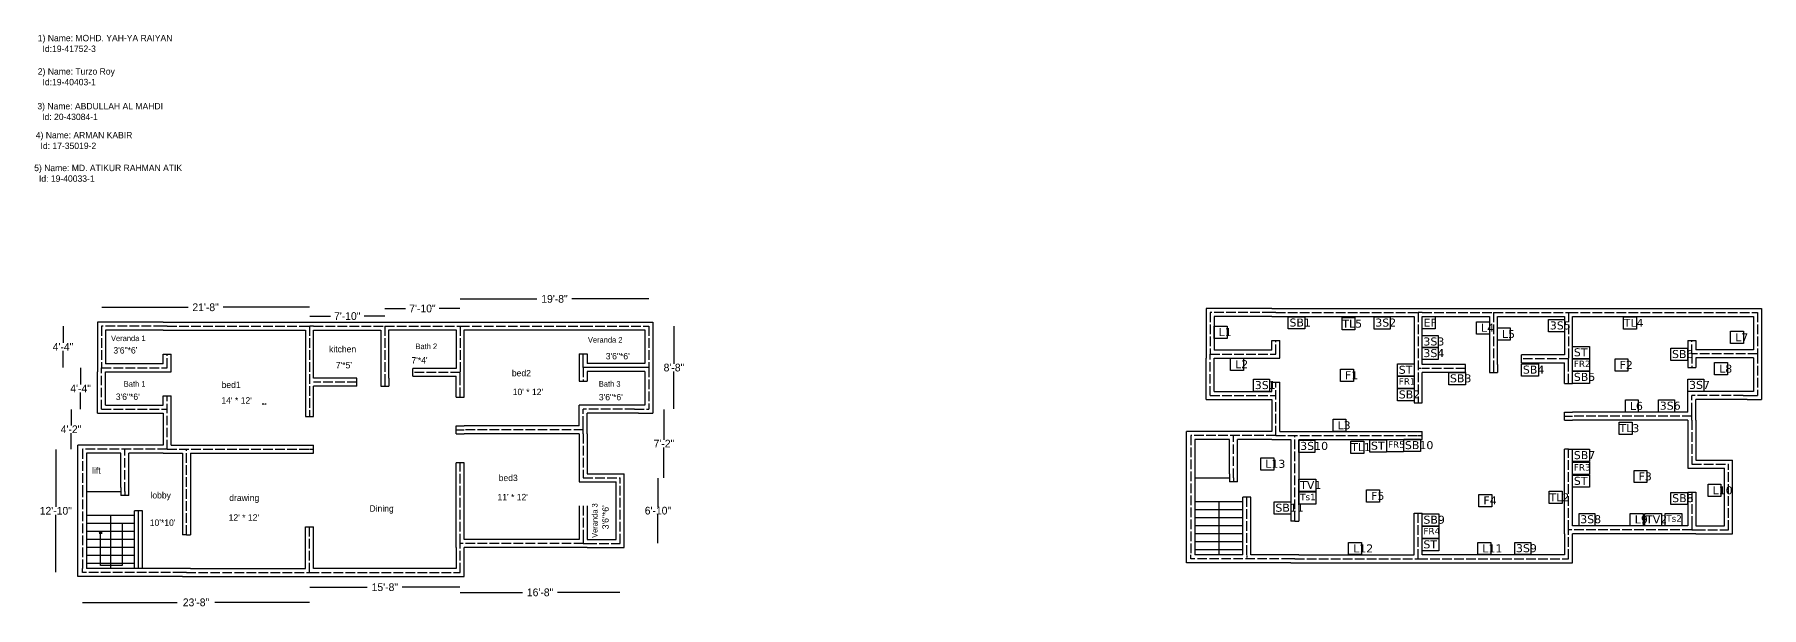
# Model space of a CAD drawing. Header units: inches. Extents: x -330 to 8962, y -941 to 461.
# Drawn here: x -330 to 1828, y -256 to 461 of the extents above; entities that cross this region are included whole.
import ezdxf

# ---------------------------------------------------------------- set-up
doc = ezdxf.new("R2010")
doc.units = ezdxf.units.IN
doc.header["$MEASUREMENT"] = 0
doc.linetypes.add('ACAD_ISO02W100', pattern=[15, 12, -3])
doc.linetypes.add('DASHED2', pattern=[0.375, 0.25, -0.125])
doc.dimstyles.get("Standard").update_dxf_attribs({"dimtxt": 9.68, "dimasz": 0.18, "dimexe": 0.18, "dimexo": 0.0625, "dimgap": 0.09, "dimtad": 0, "dimtih": 1, "dimtoh": 1, "dimdec": 0, "dimzin": 0, "dimdsep": 46, "dimlunit": 3, "dimtxsty": 'Standard', "dimcen": 0.09, "dimse1": 1, "dimse2": 1, "dimadec": 0, "dimazin": 0, "dimtfac": 1, "dimtdec": 0, "dimtofl": 0, "dimtmove": 0, "dimatfit": 3, "dimfxl": 1, "dimtolj": 1, "dimtzin": 0, "dimarcsym": 0})

# ---------------------------------------------------------------- blocks, each defined once
blk = doc.blocks.new('*D8')
at = {"color": 0, "lineweight": -2}
for p, q in [((-246.1, 119.5), (-138.2, 119.5)), ((13.5, 119.5), (-94.5, 119.5))]:
    blk.add_line(p, q, dxfattribs=at)
at = {"color": 0}
for points in [[(-246.1, 119.5), (-246.1, 119.5), (-246.3, 119.5)], [(13.5, 119.5), (13.5, 119.5), (13.7, 119.5)]]:
    blk.add_solid(points, dxfattribs=at)
at = {"layer": 'Defpoints', "color": 0}
for p in [(13.7, 119.5), (-246.3, 96), (13.7, 96)]:
    blk.add_point(p, dxfattribs=at)
at = {"color": 0, "insert": (-116.3, 119.5), "char_height": 9.68, "attachment_point": 5}
blk.add_mtext('\\A1;21\'-8"', dxfattribs=at)
blk = doc.blocks.new('*D9')
at = {"color": 0, "lineweight": -2}
for p, q in [((13.9, 108.5), (39.6, 108.5)), ((107.5, 108.5), (81.7, 108.5))]:
    blk.add_line(p, q, dxfattribs=at)
at = {"color": 0}
for points in [[(13.9, 108.5), (13.9, 108.5), (13.7, 108.5)], [(107.5, 108.5), (107.5, 108.5), (107.7, 108.5)]]:
    blk.add_solid(points, dxfattribs=at)
at = {"layer": 'Defpoints', "color": 0}
for p in [(107.7, 108.5), (13.7, 96), (107.7, 96)]:
    blk.add_point(p, dxfattribs=at)
at = {"color": 0, "insert": (60.7, 108.5), "char_height": 9.68, "attachment_point": 5}
blk.add_mtext('\\A1;7\'-10"', dxfattribs=at)
blk = doc.blocks.new('*D10')
at = {"color": 0, "lineweight": -2}
for p, q in [((107.9, 118), (133.6, 118)), ((201.5, 118), (175.7, 118))]:
    blk.add_line(p, q, dxfattribs=at)
at = {"color": 0}
for points in [[(107.9, 118), (107.9, 118), (107.7, 118)], [(201.5, 118), (201.5, 118), (201.7, 118)]]:
    blk.add_solid(points, dxfattribs=at)
at = {"layer": 'Defpoints', "color": 0}
for p in [(201.7, 118), (107.7, 96), (201.7, 96)]:
    blk.add_point(p, dxfattribs=at)
at = {"color": 0, "insert": (154.7, 118), "char_height": 9.68, "attachment_point": 5}
blk.add_mtext('\\A1;7\'-10"', dxfattribs=at)
blk = doc.blocks.new('*D11')
at = {"color": 0, "lineweight": -2}
for p, q in [((201.9, 130), (297.8, 130)), ((437.5, 130), (341.5, 130))]:
    blk.add_line(p, q, dxfattribs=at)
at = {"color": 0}
for points in [[(201.9, 130), (201.9, 130), (201.7, 130)], [(437.5, 130), (437.5, 130), (437.7, 130)]]:
    blk.add_solid(points, dxfattribs=at)
at = {"layer": 'Defpoints', "color": 0}
for p in [(437.7, 130), (201.7, 96), (437.7, 96)]:
    blk.add_point(p, dxfattribs=at)
at = {"color": 0, "insert": (319.7, 130), "char_height": 9.68, "attachment_point": 5}
blk.add_mtext('\\A1;19\'-8"', dxfattribs=at)
blk = doc.blocks.new('*D12')
at = {"color": 0, "lineweight": -2}
for p, q in [((469, 95.8), (469, 49)), ((469, -7.6), (469, 39.2))]:
    blk.add_line(p, q, dxfattribs=at)
at = {"color": 0}
for points in [[(469, 95.8), (469, 95.8), (469, 96)], [(469, -7.6), (469, -7.6), (469, -7.8)]]:
    blk.add_solid(points, dxfattribs=at)
at = {"layer": 'Defpoints', "color": 0}
for p in [(437.7, 96), (437.7, -7.8), (469, -7.8)]:
    blk.add_point(p, dxfattribs=at)
at = {"color": 0, "insert": (469, 44.1), "char_height": 9.68, "attachment_point": 5}
blk.add_mtext('\\A1;8\'-8"', dxfattribs=at)
blk = doc.blocks.new('*D13')
at = {"color": 0, "lineweight": -2}
for p, q in [((456.5, -8.2), (456.5, -46)), ((456.5, -93.6), (456.5, -55.8))]:
    blk.add_line(p, q, dxfattribs=at)
at = {"color": 0}
for points in [[(456.5, -8.2), (456.5, -8.2), (456.5, -8)], [(456.5, -93.6), (456.5, -93.6), (456.5, -93.8)]]:
    blk.add_solid(points, dxfattribs=at)
at = {"layer": 'Defpoints', "color": 0}
for p in [(355.7, -8), (355.7, -93.8), (456.5, -93.8)]:
    blk.add_point(p, dxfattribs=at)
at = {"color": 0, "insert": (456.5, -50.9), "char_height": 9.68, "attachment_point": 5}
blk.add_mtext('\\A1;7\'-2"', dxfattribs=at)
blk = doc.blocks.new('*D14')
at = {"color": 0, "lineweight": -2}
for p, q in [((449, -94), (449, -129.9)), ((449, -175.6), (449, -139.7))]:
    blk.add_line(p, q, dxfattribs=at)
at = {"color": 0}
for points in [[(449, -94), (449, -94), (449, -93.8)], [(449, -175.6), (449, -175.6), (449, -175.8)]]:
    blk.add_solid(points, dxfattribs=at)
at = {"layer": 'Defpoints', "color": 0}
for p in [(401.7, -93.8), (401.7, -175.8), (449, -175.8)]:
    blk.add_point(p, dxfattribs=at)
at = {"color": 0, "insert": (449, -134.8), "char_height": 9.68, "attachment_point": 5}
blk.add_mtext('\\A1;6\'-10"', dxfattribs=at)
blk = doc.blocks.new('*D15')
at = {"color": 0, "lineweight": -2}
for p, q in [((201.9, -237), (279.8, -237)), ((401.5, -237), (323.5, -237))]:
    blk.add_line(p, q, dxfattribs=at)
at = {"color": 0}
for points in [[(201.9, -237), (201.9, -237), (201.7, -237)], [(401.5, -237), (401.5, -237), (401.7, -237)]]:
    blk.add_solid(points, dxfattribs=at)
at = {"layer": 'Defpoints', "color": 0}
for p in [(201.7, -175), (401.7, -175), (201.7, -237)]:
    blk.add_point(p, dxfattribs=at)
at = {"color": 0, "insert": (301.7, -237), "char_height": 9.68, "attachment_point": 5}
blk.add_mtext('\\A1;16\'-8"', dxfattribs=at)
blk = doc.blocks.new('*D16')
at = {"color": 0, "lineweight": -2}
for p, q in [((13.9, -230.5), (85.8, -230.5)), ((201.5, -230.5), (129.5, -230.5))]:
    blk.add_line(p, q, dxfattribs=at)
at = {"color": 0}
for points in [[(13.9, -230.5), (13.9, -230.5), (13.7, -230.5)], [(201.5, -230.5), (201.5, -230.5), (201.7, -230.5)]]:
    blk.add_solid(points, dxfattribs=at)
at = {"layer": 'Defpoints', "color": 0}
for p in [(13.7, -212), (201.7, -212), (13.7, -230.5)]:
    blk.add_point(p, dxfattribs=at)
at = {"color": 0, "insert": (107.7, -230.5), "char_height": 9.68, "attachment_point": 5}
blk.add_mtext('\\A1;15\'-8"', dxfattribs=at)
blk = doc.blocks.new('*D17')
at = {"color": 0, "lineweight": -2}
for p, q in [((-270.1, -249.5), (-151.8, -249.5)), ((13.5, -249.5), (-104.8, -249.5))]:
    blk.add_line(p, q, dxfattribs=at)
at = {"color": 0}
for points in [[(-270.1, -249.5), (-270.1, -249.5), (-270.3, -249.5)], [(13.5, -249.5), (13.5, -249.5), (13.7, -249.5)]]:
    blk.add_solid(points, dxfattribs=at)
at = {"layer": 'Defpoints', "color": 0}
for p in [(-270.3, -212), (13.7, -212), (-270.3, -249.5)]:
    blk.add_point(p, dxfattribs=at)
at = {"color": 0, "insert": (-128.3, -249.5), "char_height": 9.68, "attachment_point": 5}
blk.add_mtext('\\A1;23\'-8"', dxfattribs=at)
blk = doc.blocks.new('*D18')
at = {"color": 0, "lineweight": -2}
for p, q in [((-303.5, -58.2), (-303.5, -130.1)), ((-303.5, -211.8), (-303.5, -139.9))]:
    blk.add_line(p, q, dxfattribs=at)
at = {"color": 0}
for points in [[(-303.5, -58.2), (-303.5, -58.2), (-303.5, -58)], [(-303.5, -211.8), (-303.5, -211.8), (-303.5, -212)]]:
    blk.add_solid(points, dxfattribs=at)
at = {"layer": 'Defpoints', "color": 0}
for p in [(-303.5, -58), (-270.3, -58), (-270.3, -212)]:
    blk.add_point(p, dxfattribs=at)
at = {"color": 0, "insert": (-303.5, -135), "char_height": 9.68, "attachment_point": 5}
blk.add_mtext('\\A1;12\'-10"', dxfattribs=at)
blk = doc.blocks.new('*D19')
at = {"color": 0, "lineweight": -2}
for p, q in [((-284.5, -8.2), (-284.5, -28.1)), ((-284.5, -57.8), (-284.5, -37.9))]:
    blk.add_line(p, q, dxfattribs=at)
at = {"color": 0}
for points in [[(-284.5, -8.2), (-284.5, -8.2), (-284.5, -8)], [(-284.5, -57.8), (-284.5, -57.8), (-284.5, -58)]]:
    blk.add_solid(points, dxfattribs=at)
at = {"layer": 'Defpoints', "color": 0}
for p in [(-284.5, -8), (-164.3, -8), (-164.3, -58)]:
    blk.add_point(p, dxfattribs=at)
at = {"color": 0, "insert": (-284.5, -33), "char_height": 9.68, "attachment_point": 5}
blk.add_mtext('\\A1;4\'-2"', dxfattribs=at)
blk = doc.blocks.new('*D20')
at = {"color": 0, "lineweight": -2}
for p, q in [((-272.5, 43.8), (-272.5, 22.9)), ((-272.5, -7.8), (-272.5, 13.1))]:
    blk.add_line(p, q, dxfattribs=at)
at = {"color": 0}
for points in [[(-272.5, 43.8), (-272.5, 43.8), (-272.5, 44)], [(-272.5, -7.8), (-272.5, -7.8), (-272.5, -8)]]:
    blk.add_solid(points, dxfattribs=at)
at = {"layer": 'Defpoints', "color": 0}
for p in [(-272.5, 44), (-246.3, 44), (-246.3, -8)]:
    blk.add_point(p, dxfattribs=at)
at = {"color": 0, "insert": (-272.5, 18), "char_height": 9.68, "attachment_point": 5}
blk.add_mtext('\\A1;4\'-4"', dxfattribs=at)
blk = doc.blocks.new('*D21')
at = {"color": 0, "lineweight": -2}
for p, q in [((-294.5, 95.8), (-294.5, 74.9)), ((-294.5, 44.2), (-294.5, 65.1))]:
    blk.add_line(p, q, dxfattribs=at)
at = {"color": 0}
for points in [[(-294.5, 95.8), (-294.5, 95.8), (-294.5, 96)], [(-294.5, 44.2), (-294.5, 44.2), (-294.5, 44)]]:
    blk.add_solid(points, dxfattribs=at)
at = {"layer": 'Defpoints', "color": 0}
for p in [(-294.5, 96), (-246.3, 96), (-246.3, 44)]:
    blk.add_point(p, dxfattribs=at)
at = {"color": 0, "insert": (-294.5, 70), "char_height": 9.68, "attachment_point": 5}
blk.add_mtext('\\A1;4\'-4"', dxfattribs=at)

msp = doc.modelspace()

# ---------------------------------------------------------------- linework, layer by layer
for p, q in [((1216.1, 118.1), (1134.1, 118.1)), ((1134.1, 118.1), (1134.1, 56.1)), ((1216.1, 108.1), (1144.1, 108.1)), ((1144.1, 108.1), (1144.1, 66.1)), ((1216.1, 118.1), (1404.1, 118.1)), ((1221.1, 113.1), (1216.1, 113.1)), ((1216.1, 108.1), (1226.1, 108.1)), ((1226.1, 108.1), (1394.1, 108.1)), ((1394.1, 108.1), (1394.1, 0.1)), ((1404.1, 113.1), (1399.1, 113.1)), ((1404.1, 118.1), (1498.1, 118.1)), ((1404.1, 108.1), (1488.1, 108.1)), ((1404.1, 48.1), (1404.1, 108.1)), ((1488.1, 118.1), (1488.1, 118.1)), ((1488.1, 108.1), (1488.1, 48.1)), ((1498.1, 118.1), (1592.1, 118.1)), ((1498.1, 108.2), (1582.1, 108.2)), ((1498.1, 48.1), (1498.1, 108.2)), ((1582.1, 118.1), (1582.1, 118.1)), ((1582.1, 108.2), (1582.1, 60.2)), ((1592.1, 118.1), (1746.1, 118.1)), ((1592.1, 108.2), (1736.1, 108.2)), ((1592.1, 50.2), (1592.1, 108.2)), ((1736.1, 108.2), (1746.1, 108.2)), ((1746.1, 118.1), (1828.1, 118.1)), ((1746.1, 108.2), (1818.1, 108.2)), ((1818.1, 108.2), (1818.1, 108.2)), ((1818.1, 108.2), (1818.1, 66.2)), ((1828.1, 118.1), (1828.1, 56.2)), ((-169.3, 101), (-251.3, 101)), ((-251.3, 101), (-251.3, 39)), ((-169.3, 91), (-241.3, 91)), ((-241.3, 91), (-241.3, 49)), ((-169.3, 101), (18.7, 101)), ((-164.3, 96), (-169.3, 96)), ((-169.3, 91), (-159.3, 91)), ((-159.3, 91), (8.7, 91)), ((8.7, 91), (8.7, -17)), ((18.7, 96), (13.7, 96)), ((18.7, 101), (112.7, 101)), ((18.7, 91), (102.7, 91)), ((18.7, 31), (18.7, 91)), ((102.7, 101), (102.7, 101)), ((102.7, 91), (102.7, 31)), ((112.7, 101), (206.7, 101)), ((112.7, 91.2), (196.7, 91.2)), ((112.7, 31), (112.7, 91.2)), ((196.7, 101), (196.7, 101)), ((196.7, 91.2), (196.7, 43.2)), ((206.7, 101), (360.7, 101)), ((206.7, 91.2), (350.7, 91.2)), ((206.7, 7.2), (206.7, 91.2)), ((350.7, 91.2), (360.7, 91.2)), ((360.7, 101), (442.7, 101)), ((360.7, 91.2), (432.7, 91.2)), ((432.7, 91.2), (432.7, 91.2)), ((432.7, 91.2), (432.7, 49.2)), ((442.7, 101), (442.7, 39.2)), ((1144.1, 66.1), (1144.1, 66.1)), ((1216.1, 66.1), (1144.1, 66.1)), ((1216.1, 66.1), (1216.1, 78.1)), ((1216.1, 78.1), (1226.1, 78.1)), ((1226.1, 56.1), (1226.1, 78.1)), ((1736.1, 78.2), (1746.1, 78.2)), ((1736.1, 78.2), (1736.1, 44.2)), ((1746.1, 78.2), (1746.1, 66.2)), ((1818.1, 66.2), (1746.1, 66.2)), ((1818.1, 66.2), (1818.1, 66.2)), ((-241.3, 49), (-241.3, 49)), ((-169.3, 49), (-241.3, 49)), ((-169.3, 49), (-169.3, 61)), ((-169.3, 61), (-159.3, 61)), ((-169.3, 44), (-164.3, 44)), ((-159.3, 39), (-159.3, 61)), ((196.7, 43.2), (142.7, 43.2)), ((142.7, 33.2), (142.7, 43.2)), ((196.7, 43.2), (196.7, 43.2)), ((350.7, 61.2), (360.7, 61.2)), ((350.7, 61.2), (350.7, 27.2)), ((355.7, 44.2), (355.7, 61.2)), ((360.7, 44.2), (355.7, 44.2)), ((360.7, 61.2), (360.7, 49.2)), ((432.7, 49.2), (360.7, 49.2)), ((437.7, 44.2), (360.7, 44.2)), ((432.7, 49.2), (432.7, 49.2)), ((1134.1, 4.1), (1134.1, 56.1)), ((1139.1, 56.1), (1139.1, 61.1)), ((1144.1, 14.1), (1144.1, 56.1)), ((1144.1, 56.1), (1216.1, 56.1)), ((1216.1, 61.1), (1221.1, 61.1)), ((1216.1, 56.1), (1226.1, 56.1)), ((1458.1, 48.1), (1404.1, 48.1)), ((1458.1, 48.1), (1458.1, 48.1)), ((1458.1, 38.1), (1458.1, 48.1)), ((1488.1, 48.1), (1488.1, 48.1)), ((1488.1, 48.1), (1488.1, 38.1)), ((1498.1, 48.1), (1498.1, 38.1)), ((1582.1, 60.2), (1528.1, 60.2)), ((1528.1, 50.2), (1528.1, 60.2)), ((1528.1, 50.2), (1582.1, 50.2)), ((1582.1, 60.2), (1582.1, 60.2)), ((1582.1, 24.2), (1582.1, 50.2)), ((1587.1, 50.2), (1587.1, 55.2)), ((1592.1, 24.2), (1592.1, 50.2)), ((1592.1, 24.2), (1592.1, 50.2)), ((1736.1, 44.2), (1746.1, 44.2)), ((1746.1, 61.2), (1741.1, 61.2)), ((1746.1, 56.2), (1746.1, 44.2)), ((1818.1, 56.2), (1746.1, 56.2)), ((1818.1, 56.2), (1818.1, 14.2)), ((1828.1, 56.2), (1828.1, 4.2)), ((-251.3, -13), (-251.3, 39)), ((-241.3, -3), (-241.3, 39)), ((-241.3, 39), (-169.3, 39)), ((-169.3, 39), (-159.3, 39)), ((72.7, 31), (18.7, 31)), ((72.7, 31), (72.7, 31)), ((72.7, 21), (72.7, 31)), ((102.7, 31), (102.7, 31)), ((102.7, 31), (102.7, 21)), ((112.7, 31), (112.7, 21)), ((142.7, 33.2), (196.7, 33.2)), ((196.7, 7.2), (196.7, 33.2)), ((201.7, 33.2), (201.7, 38.2)), ((350.7, 27.2), (360.7, 27.2)), ((432.7, 39.2), (360.7, 39.2)), ((360.7, 39.2), (360.7, 27.2)), ((432.7, 39.2), (432.7, -2.8)), ((442.7, 39.2), (442.7, -12.8)), ((1216.1, 14.1), (1216.1, 26.1)), ((1216.1, 26.1), (1226.1, 26.1)), ((1226.1, -35.9), (1226.1, 26.1)), ((1404.1, 0.1), (1404.1, 38.1)), ((1458.1, 38.1), (1404.1, 38.1)), ((1488.1, 38.1), (1498.1, 38.1)), ((1582.1, 24.2), (1592.1, 24.2)), ((1592.1, 24.2), (1592.1, 24.2)), ((-169.3, -3), (-169.3, 9)), ((-169.3, 9), (-159.3, 9)), ((-159.3, -53), (-159.3, 9)), ((18.7, -17), (18.7, 21)), ((72.7, 21), (18.7, 21)), ((102.7, 21), (112.7, 21)), ((196.7, 7.2), (206.7, 7.2)), ((1134.1, 4.1), (1216.1, 4.1)), ((1144.1, 14.1), (1144.1, 14.1)), ((1144.1, 14.1), (1216.1, 14.1)), ((1216.1, 9.1), (1221.1, 9.1)), ((1216.1, 4.1), (1216.1, -35.9)), ((1394.1, 0.1), (1404.1, 0.1)), ((1800.1, 14.2), (1736.1, 14.2)), ((1736.1, -11.8), (1736.1, 14.2)), ((1818.1, 14.2), (1736.1, 14.2)), ((1810.1, 4.2), (1746.1, 4.2)), ((1746.1, -11.8), (1746.1, 4.2)), ((1810.1, 4.2), (1746.1, 4.2)), ((1800.1, 14.2), (1800.1, 14.2)), ((1805.1, 9.2), (1823.1, 9.2)), ((1810.1, 4.2), (1828.1, 4.2)), ((-251.3, -13), (-169.3, -13)), ((-241.3, -3), (-241.3, -3)), ((-241.3, -3), (-169.3, -3)), ((-169.3, -8), (-164.3, -8)), ((-169.3, -13), (-169.3, -53)), ((8.7, -17), (18.7, -17)), ((432.7, -2.8), (350.7, -2.8)), ((350.7, -28.8), (350.7, -2.8)), ((424.7, -12.8), (360.7, -12.8)), ((360.7, -28.8), (360.7, -12.8)), ((414.7, -2.8), (414.7, -2.8)), ((424.7, -12.8), (442.7, -12.8)), ((1582.1, -11.8), (1592.1, -11.8)), ((1582.1, -21.8), (1582.1, -11.8)), ((1736.1, -11.8), (1592.1, -11.8)), ((1736.1, -11.8), (1736.1, -11.8)), ((1741.1, -16.8), (1741.1, -11.8)), ((1741.1, -21.8), (1741.1, -16.8)), ((1746.1, -21.8), (1746.1, -11.8)), ((196.7, -28.8), (206.7, -28.8)), ((196.7, -38.8), (196.7, -28.8)), ((196.7, -38.8), (206.7, -38.8)), ((350.7, -28.8), (206.7, -28.8)), ((350.7, -38.8), (206.7, -38.8)), ((350.7, -28.8), (350.7, -28.8)), ((350.7, -38.8), (350.7, -98.8)), ((355.7, -33.8), (355.7, -28.8)), ((355.7, -38.8), (355.7, -33.8)), ((360.7, -38.8), (360.7, -28.8)), ((360.7, -38.8), (360.7, -88.8)), ((1216.1, -35.9), (1109.4, -35.9)), ((1109.4, -199.9), (1109.4, -35.9)), ((1226.1, -35.9), (1394.1, -35.9)), ((1394.1, -35.9), (1404.1, -35.9)), ((1399.1, -40.9), (1404.1, -40.9)), ((1404.1, -45.9), (1404.1, -35.9)), ((1582.1, -21.8), (1592.1, -21.8)), ((1736.1, -21.8), (1592.1, -21.8)), ((1736.1, -21.8), (1736.1, -81.8)), ((1746.1, -21.8), (1746.1, -71.8)), ((-169.3, -53), (-276, -53)), ((-276, -217), (-276, -53)), ((-222.3, -63), (-265.3, -63)), ((-265.3, -63), (-265.3, -106)), ((-222.3, -106), (-222.3, -63)), ((-169.3, -63), (-212.3, -63)), ((-212.3, -116), (-212.3, -63)), ((-169.3, -63), (-145.3, -63)), ((-159.3, -53), (8.7, -53)), ((-145.3, -63), (-145.3, -165)), ((-135.3, -63), (-135.3, -165)), ((-135.3, -63), (18.7, -63)), ((8.7, -53), (18.7, -53)), ((13.7, -58), (18.7, -58)), ((18.7, -63), (18.7, -53)), ((1120.1, -45.9), (1120.1, -88.9)), ((1163.1, -45.9), (1120.1, -45.9)), ((1163.1, -88.9), (1163.1, -45.9)), ((1216.1, -45.9), (1173.1, -45.9)), ((1173.1, -98.9), (1173.1, -45.9)), ((1216.1, -45.9), (1240.1, -45.9)), ((1240.1, -45.9), (1240.1, -147.9)), ((1250.1, -45.9), (1250.1, -147.9)), ((1250.1, -45.9), (1404.1, -45.9)), ((1582.1, -163.8), (1582.1, -57.8)), ((1587.1, -57.8), (1582.1, -57.8)), ((1587.1, -57.8), (1592.1, -57.8)), ((1592.1, -153.8), (1592.1, -57.8)), ((196.7, -180.8), (196.7, -74.8)), ((201.7, -74.8), (196.7, -74.8)), ((206.7, -74.8), (201.7, -74.8)), ((206.7, -170.8), (206.7, -74.8)), ((1736.1, -81.8), (1782.1, -81.8)), ((1746.1, -71.8), (1792.1, -71.8)), ((1782.1, -153.8), (1782.1, -81.8)), ((1792.1, -163.8), (1792.1, -71.8)), ((-265.3, -106), (-265.3, -116)), ((-222.3, -106), (-222.3, -116)), ((350.7, -98.8), (396.7, -98.8)), ((360.7, -88.8), (406.7, -88.8)), ((396.7, -170.8), (396.7, -98.8)), ((406.7, -180.8), (406.7, -88.8)), ((1120.1, -88.9), (1120.1, -98.9)), ((1120.1, -93.9), (1163.1, -93.9)), ((1120.1, -98.9), (1120.1, -189.9)), ((1163.1, -88.9), (1163.1, -98.9)), ((1173.1, -98.9), (1163.1, -98.9)), ((1168.1, -93.9), (1168.1, -98.9)), ((-265.3, -111), (-222.3, -111)), ((-265.3, -116), (-265.3, -207)), ((-212.3, -116), (-222.3, -116)), ((350.7, -128.8), (350.7, -170.8)), ((360.7, -128.8), (360.7, -170.8)), ((1120.1, -123.5), (1180.1, -123.5)), ((1150.1, -123.5), (1150.1, -189.9)), ((1180.1, -189.9), (1180.1, -117.9)), ((1190.1, -117.9), (1180.1, -117.9)), ((1190.1, -189.9), (1190.1, -117.9)), ((1736.1, -111.8), (1736.1, -111.8)), ((1736.1, -111.8), (1736.1, -153.8)), ((1736.1, -111.8), (1746.1, -111.8)), ((1746.1, -111.8), (1746.1, -153.8)), ((-265.3, -140.5), (-205.3, -140.5)), ((-265.3, -150.5), (-205.3, -150.5)), ((-235.3, -140.5), (-235.3, -207)), ((-220.5, -150.5), (-220.5, -203.3)), ((-205.3, -207), (-205.3, -135)), ((-195.3, -135), (-205.3, -135)), ((-200.3, -207), (-200.3, -135)), ((-195.3, -207), (-195.3, -135)), ((1120.1, -133.5), (1180.1, -133.5)), ((1120.1, -143.5), (1180.1, -143.5)), ((1245.1, -147.9), (1240.1, -147.9)), ((1245.1, -147.9), (1250.1, -147.9)), ((1394.1, -185.9), (1394.1, -137.9)), ((1394.1, -137.9), (1404.1, -137.9)), ((1404.1, -189.9), (1404.1, -137.9)), ((-265.3, -160.5), (-205.3, -160.5)), ((-265.3, -170.5), (-205.3, -170.5)), ((-247.5, -160.5), (-249.5, -162.8)), ((-249.5, -162.8), (-245.5, -162.8)), ((-247.5, -203.3), (-247.5, -160.5)), ((-245.5, -162.8), (-247.5, -160.5)), ((-140.3, -165), (-145.3, -165)), ((-140.3, -165), (-135.3, -165)), ((8.7, -203), (8.7, -155)), ((8.7, -155), (18.7, -155)), ((18.7, -207), (18.7, -155)), ((350.7, -170.8), (206.7, -170.8)), ((355.7, -170.8), (355.7, -175.8)), ((360.7, -170.8), (396.7, -170.8)), ((396.7, -170.8), (396.7, -170.8)), ((1120.1, -153.5), (1180.1, -153.5)), ((1120.1, -163.5), (1180.1, -163.5)), ((1582.1, -163.8), (1582.1, -189.9)), ((1736.1, -153.8), (1592.1, -153.8)), ((1746.1, -163.8), (1592.1, -163.8)), ((1592.1, -199.9), (1592.1, -163.8)), ((1741.1, -153.8), (1741.1, -158.8)), ((1741.1, -158.8), (1746.1, -158.8)), ((1746.1, -153.8), (1782.1, -153.8)), ((1746.1, -163.8), (1792.1, -163.8)), ((1782.1, -153.8), (1782.1, -153.8)), ((-265.3, -180.5), (-205.3, -180.5)), ((-265.3, -190.5), (-205.3, -190.5)), ((196.7, -180.8), (196.7, -207)), ((360.7, -180.8), (206.7, -180.8)), ((206.7, -217), (206.7, -180.8)), ((355.7, -175.8), (360.7, -175.8)), ((360.7, -180.8), (406.7, -180.8)), ((1120.1, -173.5), (1180.1, -173.5)), ((1120.1, -183.5), (1180.1, -183.5)), ((1180.1, -189.9), (1120.1, -189.9)), ((1240.1, -189.9), (1190.1, -189.9)), ((1250.1, -189.9), (1240.1, -189.9)), ((1250.1, -189.9), (1394.1, -189.9)), ((1394.1, -189.9), (1394.1, -185.9)), ((1394.1, -189.9), (1394.1, -189.9)), ((1582.1, -189.9), (1404.1, -189.9)), ((-265.3, -212), (-270.3, -212)), ((-265.3, -200.5), (-205.3, -200.5)), ((-145.3, -207), (-265.3, -207)), ((-220.5, -203.3), (-247.5, -203.3)), ((-135.3, -207), (-145.3, -207)), ((-140.3, -212), (-145.3, -212)), ((-135.3, -207), (8.7, -207)), ((8.7, -207), (8.7, -203)), ((8.7, -207), (8.7, -207)), ((196.7, -207), (18.7, -207)), ((1114.4, -199.9), (1109.4, -199.9)), ((1240.1, -199.9), (1114.4, -199.9)), ((1245.1, -194.9), (1240.1, -194.9)), ((1240.1, -199.9), (1404.1, -199.9)), ((1404.1, -199.9), (1592.1, -199.9)), ((-271, -217), (-276, -217)), ((-145.3, -217), (-271, -217)), ((-145.3, -217), (18.7, -217)), ((18.7, -217), (206.7, -217))]:
    msp.add_line(p, q)
at = {"linetype": 'ACAD_ISO02W100'}
for p, q in [((1216.1, 113.1), (1139.1, 113.1)), ((1139.1, 113.1), (1139.1, 61.1)), ((1221.1, 113.1), (1399.1, 113.1)), ((1399.1, 113.1), (1399.1, 0.1)), ((1404.1, 113.1), (1493.1, 113.1)), ((1493.1, 113.1), (1493.1, 48.1)), ((1493.1, 113.1), (1587.1, 113.1)), ((1587.1, 113.1), (1587.1, 55.2)), ((1587.1, 113.1), (1741.1, 113.1)), ((1741.1, 113.1), (1823.1, 113.1)), ((1823.1, 113.1), (1823.1, 61.2)), ((-169.3, 96), (-246.3, 96)), ((-246.3, 96), (-246.3, 44)), ((-164.3, 96), (13.7, 96)), ((13.7, 96), (13.7, -17)), ((18.7, 96), (107.7, 96)), ((107.7, 96), (107.7, 31)), ((107.7, 96), (201.7, 96)), ((201.7, 96), (201.7, 38.2)), ((201.7, 96), (355.7, 96)), ((355.7, 96), (437.7, 96)), ((437.7, 96), (437.7, 44.2)), ((1221.1, 61.1), (1221.1, 78.1)), ((1741.1, 61.2), (1741.1, 78.2)), ((-246.3, 44), (-169.3, 44)), ((-246.3, 39), (-246.3, 44)), ((-164.3, 44), (-164.3, 61)), ((355.7, 44.2), (355.7, 27.2)), ((437.7, 44.2), (437.7, -7.8)), ((1139.1, 61.1), (1216.1, 61.1)), ((1139.1, 9.1), (1139.1, 56.1)), ((1493.1, 48.1), (1493.1, 38.1)), ((1587.1, 55.2), (1528.1, 55.2)), ((1587.1, 24.2), (1587.1, 50.2)), ((1741.1, 61.2), (1741.1, 44.2)), ((1823.1, 61.2), (1746.1, 61.2)), ((1823.1, 61.2), (1823.1, 9.2)), ((-246.3, -8), (-246.3, 39)), ((72.7, 26), (18.7, 26)), ((107.7, 31), (107.7, 21)), ((201.7, 38.2), (142.7, 38.2)), ((201.7, 7.2), (201.7, 33.2)), ((1221.1, -40.9), (1221.1, 26.1)), ((1458.1, 43.1), (1404.1, 43.1)), ((-164.3, -58), (-164.3, 9)), ((1139.1, 9.1), (1216.1, 9.1)), ((1805.1, 9.2), (1741.1, 9.2)), ((1741.1, -11.8), (1741.1, 9.2)), ((-246.3, -8), (-169.3, -8)), ((419.7, -7.8), (355.7, -7.8)), ((355.7, -28.8), (355.7, -7.8)), ((419.7, -7.8), (437.7, -7.8)), ((1582.1, -16.8), (1592.1, -16.8)), ((1741.1, -16.8), (1592.1, -16.8)), ((196.7, -33.8), (206.7, -33.8)), ((355.7, -33.8), (206.7, -33.8)), ((355.7, -38.8), (355.7, -93.8)), ((1221.1, -40.9), (1115.1, -40.9)), ((1115.1, -40.9), (1115.1, -189.9)), ((1168.1, -93.9), (1168.1, -40.9)), ((1221.1, -40.9), (1399.1, -40.9)), ((1245.1, -147.9), (1245.1, -40.9)), ((1741.1, -21.8), (1741.1, -76.8)), ((-164.3, -58), (-270.3, -58)), ((-270.3, -58), (-270.3, -106)), ((-217.3, -111), (-217.3, -58)), ((-164.3, -58), (13.7, -58)), ((-140.3, -165), (-140.3, -58)), ((1587.1, -158.8), (1587.1, -57.8)), ((201.7, -175.8), (201.7, -74.8)), ((1741.1, -76.8), (1787.1, -76.8)), ((1787.1, -158.8), (1787.1, -76.8)), ((-270.3, -106), (-270.3, -207)), ((355.7, -93.8), (401.7, -93.8)), ((401.7, -175.8), (401.7, -93.8)), ((-217.3, -111), (-217.3, -116)), ((355.7, -128.8), (355.7, -170.8)), ((1185.1, -189.9), (1185.1, -117.9)), ((1741.1, -111.8), (1741.1, -153.8)), ((1399.1, -194.9), (1399.1, -137.9)), ((13.7, -212), (13.7, -155)), ((1741.1, -158.8), (1587.1, -158.8)), ((1587.1, -194.9), (1587.1, -158.8)), ((1746.1, -158.8), (1787.1, -158.8)), ((355.7, -175.8), (201.7, -175.8)), ((201.7, -212), (201.7, -175.8)), ((360.7, -175.8), (401.7, -175.8)), ((1115.1, -194.9), (1115.1, -189.9)), ((-270.3, -212), (-270.3, -207)), ((-145.3, -212), (-265.3, -212)), ((-140.3, -212), (13.7, -212)), ((13.7, -212), (201.7, -212)), ((1120.1, -194.9), (1115.1, -194.9)), ((1240.1, -194.9), (1120.1, -194.9)), ((1245.1, -194.9), (1399.1, -194.9)), ((1399.1, -194.9), (1587.1, -194.9))]:
    msp.add_line(p, q, dxfattribs=at)
at = {"linetype": 'DASHED2'}
for p, q in [((1404.1, 43.1), (1399.1, 43.1)), ((-40.7, -1.8), (-45.7, -1.8)), ((1185.1, -189.9), (1185.1, -194.9))]:
    msp.add_line(p, q, dxfattribs=at)
for points in [[(1144.1, 96), (1160.2, 96), (1160.2, 80.7), (1144.1, 80.7)], [(1236.7, 107.7), (1257.6, 107.7), (1257.6, 92.4), (1236.7, 92.4)], [(1304, 106.6), (1320.1, 106.6), (1320.1, 91.2), (1304, 91.2)], [(1344, 107.7), (1363.9, 107.7), (1363.9, 92.3), (1344, 92.3)], [(1404.1, 107.9), (1420.2, 107.9), (1420.2, 92.5), (1404.1, 92.5)], [(1472, 101.5), (1488.1, 101.5), (1488.1, 86.1), (1472, 86.1)], [(1498.1, 93.7), (1514.2, 93.7), (1514.2, 78.3), (1498.1, 78.3)], [(1562.1, 104.2), (1582.1, 104.2), (1582.1, 88.8), (1562.1, 88.8)], [(1655.7, 107.6), (1671.8, 107.6), (1671.8, 92.2), (1655.7, 92.2)], [(1789.6, 89.5), (1805.7, 89.5), (1805.7, 74.1), (1789.6, 74.1)], [(1404.1, 84.1), (1424, 84.1), (1424, 68.7), (1404.1, 68.7)], [(1404.1, 69.6), (1424, 69.6), (1424, 54.2), (1404.1, 54.2)], [(1592.1, 70.6), (1613, 70.6), (1613, 55.2), (1592.1, 55.2)], [(1714.8, 68.4), (1735.7, 68.4), (1735.7, 53), (1714.8, 53)], [(1164.7, 55.9), (1180.8, 55.9), (1180.8, 40.5), (1164.7, 40.5)], [(1373.3, 48.7), (1394.2, 48.7), (1394.2, 33.3), (1373.3, 33.3)], [(1528.4, 48.9), (1549.3, 48.9), (1549.3, 33.5), (1528.4, 33.5)], [(1592.1, 55.1), (1613, 55.1), (1613, 39.7), (1592.1, 39.7)], [(1645.1, 55.1), (1661.2, 55.1), (1661.2, 39.7), (1645.1, 39.7)], [(1769.6, 50.3), (1785.7, 50.3), (1785.7, 35), (1769.6, 35)], [(1193.4, 29.6), (1213.4, 29.6), (1213.4, 14.2), (1193.4, 14.2)], [(1302, 42.1), (1318.1, 42.1), (1318.1, 26.8), (1302, 26.8)], [(1373.3, 33.2), (1394.2, 33.2), (1394.2, 17.8), (1373.3, 17.8)], [(1437.3, 38), (1458.1, 38), (1458.1, 22.6), (1437.3, 22.6)], [(1592.1, 39.7), (1613, 39.7), (1613, 24.4), (1592.1, 24.4)], [(1736.1, 29.8), (1756, 29.8), (1756, 14.4), (1736.1, 14.4)], [(1373.3, 17.8), (1394.2, 17.8), (1394.2, 2.5), (1373.3, 2.5)], [(1658, 3.8), (1674.1, 3.8), (1674.1, -11.6), (1658, -11.6)], [(1699.5, 3.8), (1719.5, 3.8), (1719.5, -11.6), (1699.5, -11.6)], [(1292.7, -20.4), (1308.8, -20.4), (1308.8, -35.8), (1292.7, -35.8)], [(1650.4, -24.1), (1666.5, -24.1), (1666.5, -39.5), (1650.4, -39.5)], [(1250.1, -46.6), (1270, -46.6), (1270, -61.9), (1250.1, -61.9)], [(1315, -47.8), (1331.1, -47.8), (1331.1, -63.2), (1315, -63.2)], [(1338.7, -46.2), (1359.5, -46.2), (1359.5, -61.6), (1338.7, -61.6)], [(1359.9, -45.9), (1380.8, -45.9), (1380.8, -61.3), (1359.9, -61.3)], [(1381.1, -45.5), (1401.9, -45.5), (1401.9, -60.9), (1381.1, -60.9)], [(1592.1, -58), (1613, -58), (1613, -73.4), (1592.1, -73.4)], [(1202.3, -68.6), (1218.5, -68.6), (1218.5, -84), (1202.3, -84)], [(1592.1, -74.3), (1613, -74.3), (1613, -89.7), (1592.1, -89.7)], [(1668.9, -84.4), (1685, -84.4), (1685, -99.7), (1668.9, -99.7)], [(1250.1, -95.4), (1271, -95.4), (1271, -110.7), (1250.1, -110.7)], [(1592.1, -90.3), (1613, -90.3), (1613, -105.6), (1592.1, -105.6)], [(1761.4, -101.7), (1777.5, -101.7), (1777.5, -117.1), (1761.4, -117.1)], [(1219.1, -123.9), (1240, -123.9), (1240, -139.2), (1219.1, -139.2)], [(1250.1, -111.4), (1271, -111.4), (1271, -126.8), (1250.1, -126.8)], [(1334.7, -108.7), (1350.8, -108.7), (1350.8, -124.1), (1334.7, -124.1)], [(1475, -114.4), (1491.1, -114.4), (1491.1, -129.8), (1475, -129.8)], [(1562.9, -110.6), (1579, -110.6), (1579, -126), (1562.9, -126)], [(1715, -111.9), (1735.8, -111.9), (1735.8, -127.2), (1715, -127.2)], [(1404.1, -138.8), (1425, -138.8), (1425, -154.2), (1404.1, -154.2)], [(1600.1, -138.2), (1620, -138.2), (1620, -153.6), (1600.1, -153.6)], [(1664.1, -138.2), (1680.2, -138.2), (1680.2, -153.6), (1664.1, -153.6)], [(1682.3, -138.4), (1703.1, -138.4), (1703.1, -153.8), (1682.3, -153.8)], [(1707.7, -138.4), (1728.6, -138.4), (1728.6, -153.8), (1707.7, -153.8)], [(1404.1, -154.1), (1425, -154.1), (1425, -169.4), (1404.1, -169.4)], [(1404.1, -169.6), (1425, -169.6), (1425, -185), (1404.1, -185)], [(1312.2, -174.4), (1328.3, -174.4), (1328.3, -189.8), (1312.2, -189.8)], [(1473.6, -174.4), (1489.7, -174.4), (1489.7, -189.8), (1473.6, -189.8)], [(1519.9, -174.4), (1539.8, -174.4), (1539.8, -189.8), (1519.9, -189.8)]]:
    msp.add_lwpolyline(points, close=True)

# ---------------------------------------------------------------- texts
at = {"attachment_point": 1}
for s, insert, char_height in [('1) Name: MOHD. YAH-YA RAIYAN\\P  Id:19-41752-3', (-326, 460.2), 8), ('2) Name: Turzo Roy\\P  Id:19-40403-1', (-326, 418.5), 8), ('3) Name: ABDULLAH AL MAHDI\\P  Id: 20-43084-1', (-326.5, 375), 8), ('4) Name: ARMAN KABIR\\P  Id: 17-35019-2 ', (-328.5, 338.8), 8), ('5) Name: MD. ATIKUR RAHMAN ATIK\\P  Id: 19-40033-1', (-330.5, 297.8), 8), ('3\'6"*6\'', (-231.5, 69.7), 8), ('kitchen', (38, 71.2), 8), ('Bath 2', (146, 74.2), 7), ("7'*5'", (46.5, 51.2), 8), ("7'*4'", (141, 57.2), 8), ('3\'6"*6\'', (383.8, 62.4), 8), ('Bath 1', (-218.5, 27.2), 7), ('bed1', (-96.3, 26.6), 8), ('bed2', (266.5, 41.2), 8), ('Bath 3', (375.2, 27.2), 7), ('3\'6"*6\'', (-228.5, 11.7), 8), ("14' * 12'", (-96.5, 7.1), 8), ("10' * 12'", (267.5, 17.7), 8), ('3\'6"*6\'', (375.2, 11.2), 8), ('lift', (-258.2, -80.4), 8), ('bed3', (250, -89.8), 8), ('lobby', (-185.2, -111.5), 8), ('drawing', (-86.7, -114.7), 8), ('Dining', (88.5, -128.1), 8), ("11' * 12'", (248.5, -113.8), 8), ("10'*10'", (-186, -145.8), 8), ("12' * 12'", (-87.5, -139.3), 8)]:
    msp.add_mtext(s, dxfattribs=dict(at, insert=insert, char_height=char_height))
for s, insert, char_height, width, attachment_point in [('{\\fVerdana|b0|i0|c0|p34;L1}', (1149.7, 93.5), 10, 115.659, 1), ('{\\fVerdana|b0|i0|c0|p34;SB1}', (1238.2, 105.5), 10, 115.659, 1), ('{\\fVerdana|b0|i0|c0|p34;TL5}', (1304.3, 104.1), 10, 115.659, 1), ('{\\fVerdana|b0|i0|c0|p34;3S2}', (1345.5, 105.4), 10, 115.659, 1), ('{\\fVerdana|b0|i0|c0|p34;EF}', (1405.8, 105.4), 10, 115.659, 1), ('{\\fVerdana|b0|i0|c0|p34;L4}', (1477.6, 98.9), 10, 115.659, 1), ('{\\fVerdana|b0|i0|c0|p34;L5}', (1503.7, 91.1), 10, 115.659, 1), ('{\\fVerdana|b0|i0|c0|p34;3S5}', (1563.6, 101.9), 10, 115.659, 1), ('{\\fVerdana|b0|i0|c0|p34;TL4}', (1656, 105.1), 10, 115.659, 1), ('{\\fVerdana|b0|i0|c0|p34;L7}', (1795.2, 86.9), 10, 115.659, 1), ('Veranda 1', (-234.5, 80.7), 7, 63.413, 4), ('Veranda 2', (361.5, 78.7), 7, 63.413, 4), ('{\\fVerdana|b0|i0|c0|p34;3S3}', (1405.6, 81.8), 10, 115.659, 1), ('{\\fVerdana|b0|i0|c0|p34;3S4}', (1405.6, 67.3), 10, 115.659, 1), ('{\\fVerdana|b0|i0|c0|p34;ST}', (1593.6, 68.3), 10, 115.659, 1), ('{\\fVerdana|b0|i0|c0|p34;SB6}', (1716.3, 66.1), 10, 115.659, 1), ('{\\fVerdana|b0|i0|c0|p34;L2}', (1170.3, 53.4), 10, 115.659, 1), ('{\\fVerdana|b0|i0|c0|p34;ST}', (1374.8, 46.4), 10, 115.659, 1), ('{\\fVerdana|b0|i0|c0|p34;SB4}', (1529.9, 46.6), 10, 115.659, 1), ('{\\fVerdana|b0|i0|c0|p34;FR2}', (1593.6, 52.8), 8, 115.659, 1), ('{\\fVerdana|b0|i0|c0|p34;F2}', (1650.7, 52.5), 10, 115.659, 1), ('{\\fVerdana|b0|i0|c0|p34;L8}', (1775.2, 47.8), 10, 115.659, 1), ('{\\fVerdana|b0|i0|c0|p34;3S1}', (1194.9, 27.3), 10, 115.659, 1), ('{\\fVerdana|b0|i0|c0|p34;F1}', (1307.6, 39.6), 10, 115.659, 1), ('{\\fVerdana|b0|i0|c0|p34;FR1}', (1374.8, 30.9), 8, 115.659, 1), ('{\\fVerdana|b0|i0|c0|p34;SB3}', (1438.8, 35.7), 10, 115.659, 1), ('{\\fVerdana|b0|i0|c0|p34;SB5}', (1593.6, 37.5), 10, 115.659, 1), ('{\\fVerdana|b0|i0|c0|p34;3S7}', (1737.6, 27.5), 10, 115.659, 1), ('{\\fVerdana|b0|i0|c0|p34;SB2}', (1374.8, 15.6), 10, 115.659, 1), ('{\\fVerdana|b0|i0|c0|p34;L6}', (1663.6, 1.2), 10, 115.659, 1), ('{\\fVerdana|b0|i0|c0|p34;3S6}', (1701, 1.5), 10, 115.659, 1), ('{\\fVerdana|b0|i0|c0|p34;L3}', (1298.3, -23), 10, 115.659, 1), ('{\\fVerdana|b0|i0|c0|p34;TL3}', (1650.7, -26.6), 10, 115.659, 1), ('{\\fVerdana|b0|i0|c0|p34;3S10}', (1251.6, -48.8), 10, 115.659, 1), ('{\\fVerdana|b0|i0|c0|p34;TL1}', (1315.3, -50.3), 10, 115.659, 1), ('{\\fVerdana|b0|i0|c0|p34;ST}', (1340.1, -48.5), 10, 115.659, 1), ('{\\fVerdana|b0|i0|c0|p34;FR5}', (1361.4, -48.2), 8, 115.659, 1), ('{\\fVerdana|b0|i0|c0|p34;SB10}', (1382.5, -47.8), 10, 115.659, 1), ('{\\fVerdana|b0|i0|c0|p34;SB7}', (1593.6, -60.3), 10, 115.659, 1), ('{\\fVerdana|b0|i0|c0|p34;L13}', (1208, -71.2), 10, 115.659, 1), ('{\\fVerdana|b0|i0|c0|p34;FR3}', (1593.6, -76.6), 8, 115.659, 1), ('{\\fVerdana|b0|i0|c0|p34;TV1}', (1251.6, -97.6), 10, 115.659, 1), ('{\\fVerdana|b0|i0|c0|p34;ST}', (1593.6, -92.5), 10, 115.659, 1), ('{\\fVerdana|b0|i0|c0|p34;F3}', (1674.5, -86.9), 10, 115.659, 1), ('{\\fVerdana|b0|i0|c0|p34;L10}', (1767, -104.3), 10, 115.659, 1), ('{\\fVerdana|b0|i0|c0|p34;SB11}', (1220.6, -126.1), 10, 115.659, 1), ('{\\fVerdana|b0|i0|c0|p34;Ts1}', (1251.6, -113.7), 8, 115.659, 1), ('{\\fVerdana|b0|i0|c0|p34;F5}', (1340.3, -111.3), 10, 115.659, 1), ('{\\fVerdana|b0|i0|c0|p34;F4}', (1480.6, -117), 10, 115.659, 1), ('{\\fVerdana|b0|i0|c0|p34;TL2}', (1563.2, -113.1), 10, 115.659, 1), ('{\\fVerdana|b0|i0|c0|p34;SB8}', (1716.5, -114.1), 10, 115.659, 1), ('{\\fVerdana|b0|i0|c0|p34;SB9}', (1405.6, -141.1), 10, 115.659, 1), ('{\\fVerdana|b0|i0|c0|p34;3S8}', (1601.6, -140.5), 10, 115.659, 1), ('{\\fVerdana|b0|i0|c0|p34;L9}', (1669.7, -140.8), 10, 115.659, 1), ('{\\fVerdana|b0|i0|c0|p34;TV2}', (1683.8, -140.6), 10, 115.659, 1), ('{\\fVerdana|b0|i0|c0|p34;Ts2}', (1709.2, -140.6), 8, 115.659, 1), ('{\\fVerdana|b0|i0|c0|p34;ST}', (1405.6, -171.9), 10, 115.659, 1), ('{\\fVerdana|b0|i0|c0|p34;FR4}', (1405.6, -156.3), 8, 115.659, 1), ('{\\fVerdana|b0|i0|c0|p34;L12}', (1317.8, -177), 10, 115.659, 1), ('{\\fVerdana|b0|i0|c0|p34;L11}', (1479.2, -177), 10, 115.659, 1), ('{\\fVerdana|b0|i0|c0|p34;3S9}', (1521.3, -176.7), 10, 115.659, 1)]:
    msp.add_mtext(s, dxfattribs=dict(insert=insert, char_height=char_height, width=width, attachment_point=attachment_point))
at = {"attachment_point": 1, "rotation": 90}
for s, insert, char_height in [('Veranda 3', (366.5, -168.8), 7), ('3\'6"*6\'', (379.5, -158), 8)]:
    msp.add_mtext(s, dxfattribs=dict(at, insert=insert, char_height=char_height))

# ---------------------------------------------------------------- dimensions: what is measured, and where the dimension line sits
for base, p1, p2, picture, middle in [((437.7, 130), (201.7, 96), (437.7, 96), '*D11', (319.7, 130)), ((13.7, 119.5), (-246.3, 96), (13.7, 96), '*D8', (-116.3, 119.5)), ((107.7, 108.5), (13.7, 96), (107.7, 96), '*D9', (60.7, 108.5)), ((201.7, 118), (107.7, 96), (201.7, 96), '*D10', (154.7, 118)), ((201.7, -237), (401.7, -175), (201.7, -175), '*D15', (301.7, -237)), ((-270.3, -249.5), (13.7, -212), (-270.3, -212), '*D17', (-128.3, -249.5)), ((13.7, -230.5), (201.7, -212), (13.7, -212), '*D16', (107.7, -230.5))]:
    dim = msp.add_linear_dim(base=base, p1=p1, p2=p2, dimstyle='Standard')
    dim.commit()
    dim.dimension.update_dxf_attribs({"geometry": picture, "text_midpoint": middle})
for base, p1, p2, picture, middle in [((-294.5, 96), (-246.3, 44), (-246.3, 96), '*D21', (-294.5, 70)), ((469, -7.8), (437.7, 96), (437.7, -7.8), '*D12', (469, 44.1)), ((-272.5, 44), (-246.3, -8), (-246.3, 44), '*D20', (-272.5, 18)), ((-284.5, -8), (-164.3, -58), (-164.3, -8), '*D19', (-284.5, -33)), ((456.5, -93.8), (355.7, -8), (355.7, -93.8), '*D13', (456.5, -50.9)), ((-303.5, -58), (-270.3, -212), (-270.3, -58), '*D18', (-303.5, -135)), ((449, -175.8), (401.7, -93.8), (401.7, -175.8), '*D14', (449, -134.8))]:
    dim = msp.add_linear_dim(base=base, p1=p1, p2=p2, angle=90, dimstyle='Standard')
    dim.commit()
    dim.dimension.update_dxf_attribs({"geometry": picture, "text_midpoint": middle})

doc.saveas('drawing.dxf')
